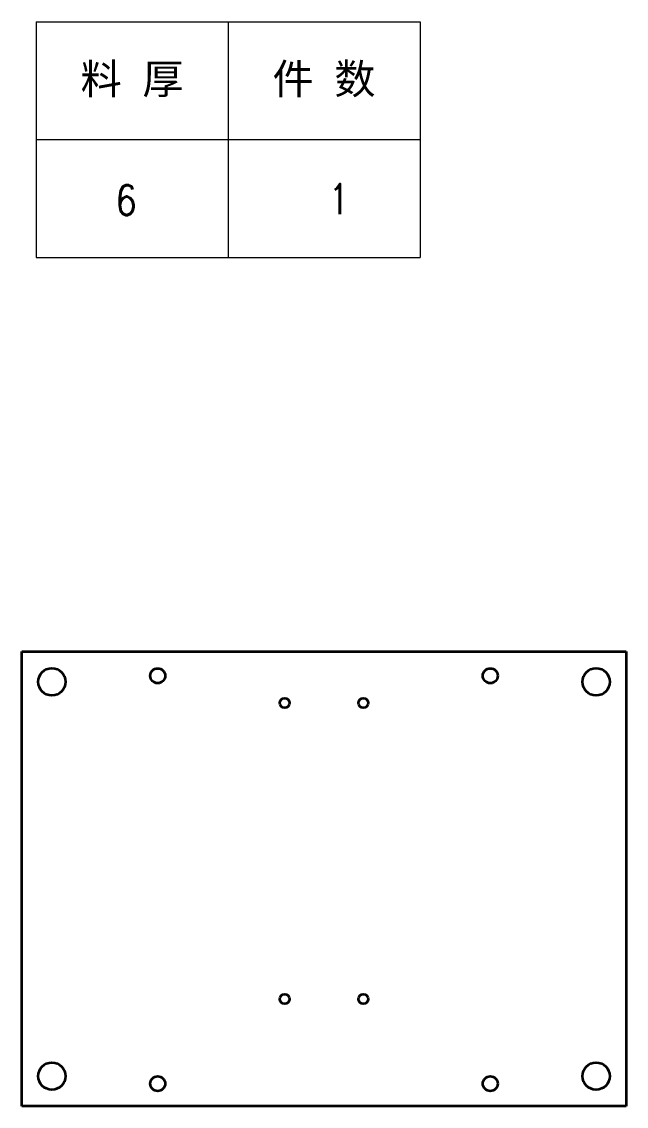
# Model space of a CAD drawing. Header units: millimetres. Extents: x 1333 to 209312, y -42879 to 359.
# Drawn here: x 137970.3 to 138170.3, y -195.2 to 163.8 of the extents above; entities that cross this region are included whole.
import ezdxf
from ezdxf.enums import TextEntityAlignment as Align

# ---------------------------------------------------------------- set-up
doc = ezdxf.new("R2010")
doc.units = ezdxf.units.MM
doc.header["$LTSCALE"] = 0.5
doc.layers.add('DRAWING', color=7, linetype='Continuous', lineweight=35)
doc.layers.add('标注线', color=3, linetype='Continuous', lineweight=18)
doc.styles.add('DIM', font='romans.shx', dxfattribs={"width": 0.8, "bigfont": 'bigfont.shx'})
doc.styles.get("Standard").update_dxf_attribs({"font": 'simplex.shx'})

# ---------------------------------------------------------------- blocks, each defined once
blk = doc.blocks.new('*T645')
at = {"color": 0, "linetype": 'ByBlock', "lineweight": -2, "transparency": 16777216}
for p, q in [((0, 0), (127, 0)), ((0, 0), (0, -78)), ((63.5, 0), (63.5, -78)), ((127, 0), (127, -78)), ((0, -39), (127, -39)), ((0, -78), (127, -78))]:
    blk.add_line(p, q, dxfattribs=at)
at = {"color": 0, "transparency": 16777216, "char_height": 10, "width": 60.5, "attachment_point": 5}
for s, insert in [('{\\fSimSun|b0|i0|c134|p2;料 厚}', (31.75, -19.5)), ('{\\fSimSun|b0|i0|c134|p2;件 数}', (95.25, -19.5))]:
    blk.add_mtext(s, dxfattribs=dict(at, insert=insert))
blk = doc.blocks.new('拆图参数')
blk.add_blockref('*T645', (-63.5, 78))
at = {"style": 'DIM', "width": 0.8}
blk.add_attdef('6', text='', height=10, dxfattribs=at).set_placement((-37.13, 18.91), align=Align.MIDDLE_LEFT)
blk.add_attdef('1', text='', height=10, dxfattribs=at).set_placement((36.65, 19.27), align=Align.MIDDLE_CENTER)

msp = doc.modelspace()

# ---------------------------------------------------------------- linework, layer by layer
at = {"layer": 'DRAWING'}
for p, q in [((137970.278, -44.73), (138170.278, -44.73)), ((137970.278, -195.23), (137970.278, -44.73)), ((138170.278, -44.73), (138170.278, -195.23)), ((138170.278, -195.23), (137970.278, -195.23))]:
    msp.add_line(p, q, dxfattribs=at)
for centre, radius in [((137980.278, -54.73), 4.5), ((138160.278, -54.73), 4.5), ((138015.278, -52.73), 2.458), ((138125.278, -52.73), 2.458), ((138057.278, -61.73), 1.621), ((138083.278, -61.73), 1.621), ((138057.278, -159.73), 1.621), ((138083.278, -159.73), 1.621), ((137980.278, -185.23), 4.5), ((138160.278, -185.23), 4.5), ((138015.278, -187.73), 2.458), ((138125.278, -187.73), 2.458)]:
    msp.add_circle(centre, radius, dxfattribs=at)

# ---------------------------------------------------------------- block references
at = {"layer": '标注线', "color": 7}
msp.add_blockref('拆图参数', (138038.538, 85.778), dxfattribs=at).add_auto_attribs({'1': '1', '6': '6'})

doc.saveas('drawing.dxf')
